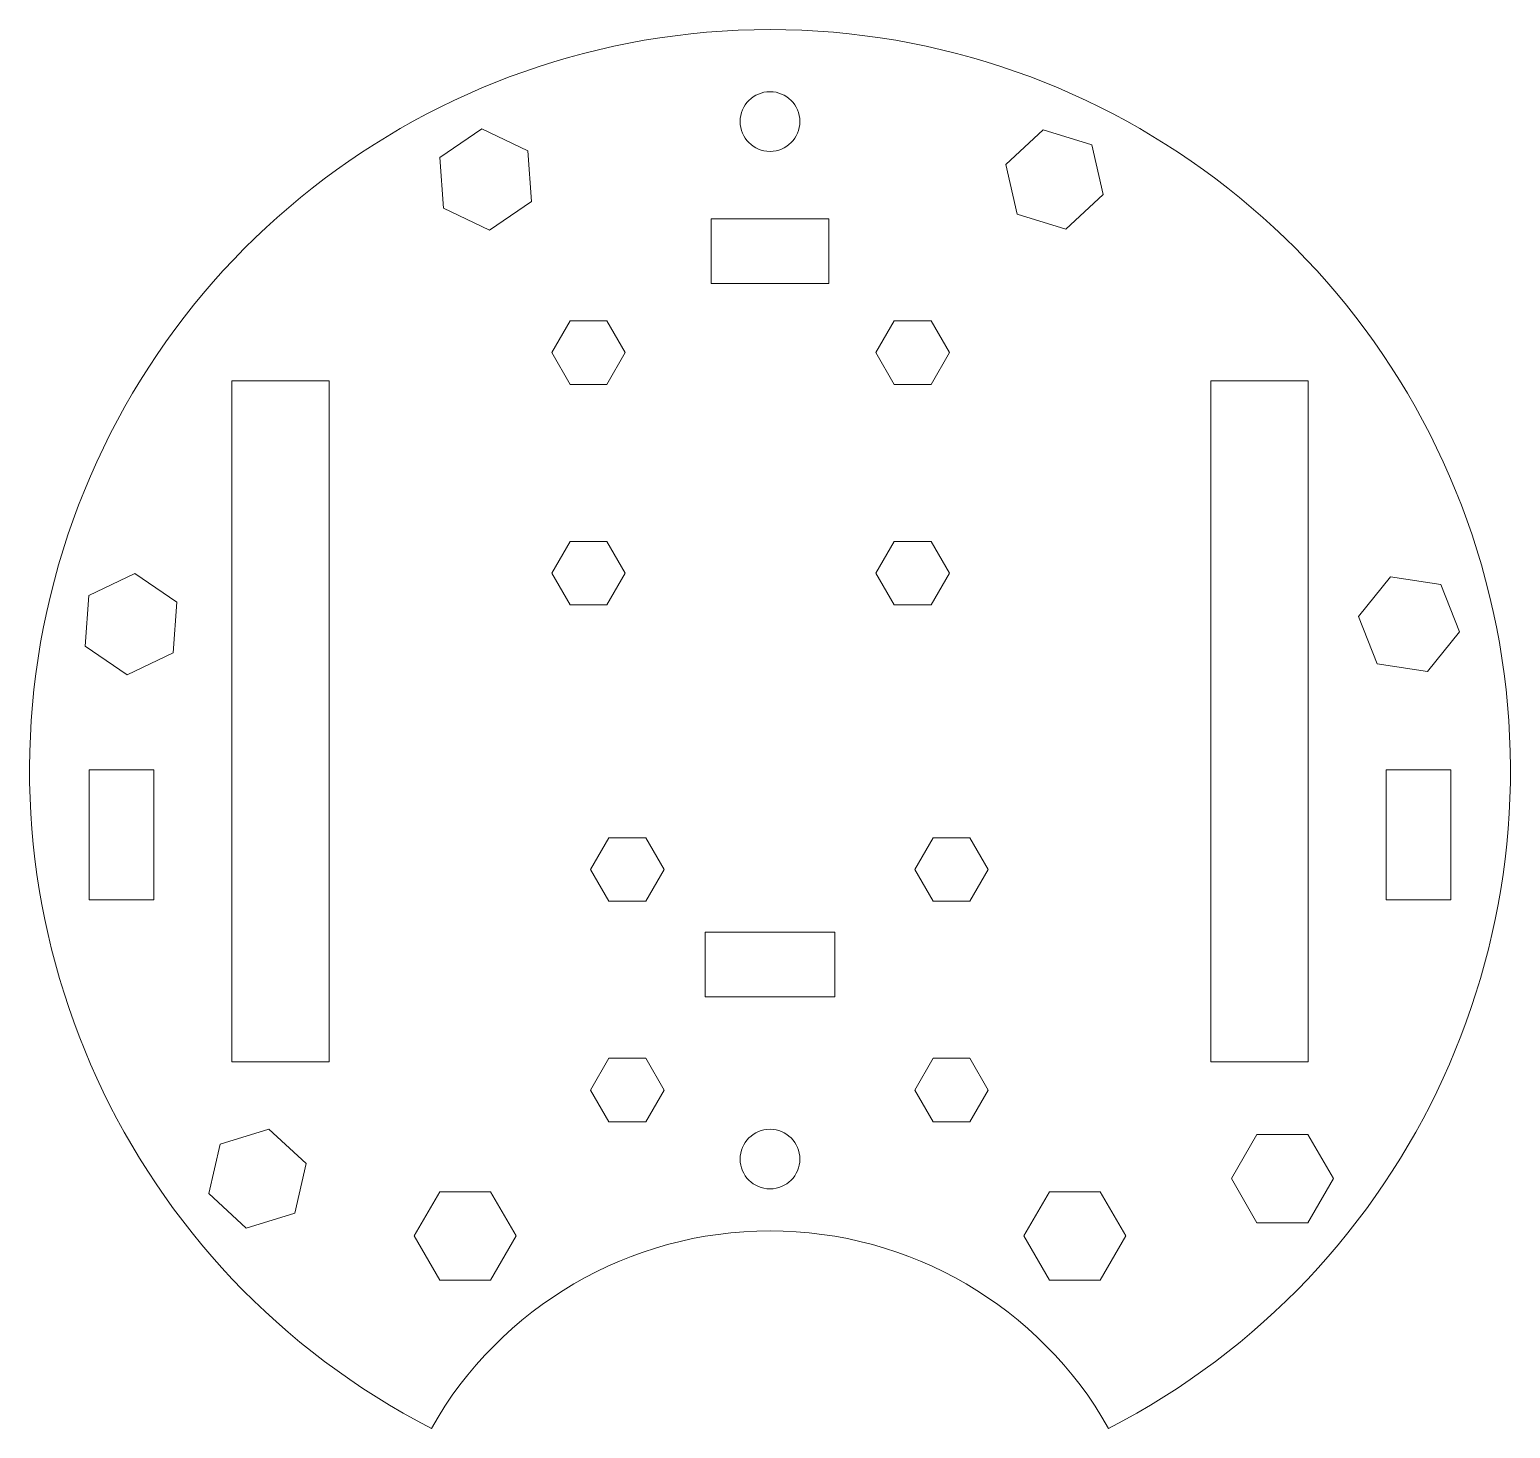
# Model space of a CAD drawing. Header units: inches. Extents: x -2.85 to 2.85, y -2.54 to 2.85.
import ezdxf

# ---------------------------------------------------------------- set-up
doc = ezdxf.new("R2010")
doc.units = ezdxf.units.IN
doc.header["$MEASUREMENT"] = 0

msp = doc.modelspace()

# ---------------------------------------------------------------- linework, layer by layer
at = {"color": 7, "linetype": 'Continuous', "lineweight": 15}
for p, q in [((-1.111, 2.4723), (-1.2732, 2.3618)), ((-0.9342, 2.3872), (-1.111, 2.4723)), ((1.0527, 2.468), (0.9088, 2.3345)), ((1.2402, 2.4101), (1.0527, 2.468)), ((1.2839, 2.2187), (1.2402, 2.4101)), ((-1.2732, 2.3618), (-1.2585, 2.166)), ((-0.9195, 2.1914), (-0.9342, 2.3872)), ((0.9088, 2.3345), (0.9525, 2.1431)), ((-1.0817, 2.0808), (-0.9195, 2.1914)), ((1.14, 2.0852), (1.2839, 2.2187)), ((-1.2585, 2.166), (-1.0817, 2.0808)), ((-0.2262, 1.875), (-0.2262, 2.125)), ((-0.2262, 2.125), (0.2262, 2.125)), ((0.2262, 2.125), (0.2262, 1.875)), ((0.9525, 2.1431), (1.14, 2.0852)), ((0.2262, 1.875), (-0.2262, 1.875)), ((-0.7707, 1.7316), (-0.8415, 1.6091)), ((-0.6293, 1.7316), (-0.7707, 1.7316)), ((-0.5585, 1.6091), (-0.6293, 1.7316)), ((0.4793, 1.7316), (0.4085, 1.6091)), ((0.6207, 1.7316), (0.4793, 1.7316)), ((0.6915, 1.6091), (0.6207, 1.7316)), ((-0.8415, 1.6091), (-0.7707, 1.4866)), ((-0.6293, 1.4866), (-0.5585, 1.6091)), ((0.4085, 1.6091), (0.4793, 1.4866)), ((0.6207, 1.4866), (0.6915, 1.6091)), ((-2.075, -1.125), (-2.075, 1.5)), ((-2.075, 1.5), (-1.7, 1.5)), ((-1.7, 1.5), (-1.7, -1.125)), ((-0.7707, 1.4866), (-0.6293, 1.4866)), ((0.4793, 1.4866), (0.6207, 1.4866)), ((1.7, -1.125), (1.7, 1.5)), ((1.7, 1.5), (2.075, 1.5)), ((2.075, 1.5), (2.075, -1.125)), ((-0.7707, 0.8812), (-0.8415, 0.7587)), ((-0.6293, 0.8812), (-0.7707, 0.8812)), ((-0.5585, 0.7587), (-0.6293, 0.8812)), ((0.4793, 0.8812), (0.4085, 0.7587)), ((0.6207, 0.8812), (0.4793, 0.8812)), ((0.6915, 0.7587), (0.6207, 0.8812)), ((-2.4488, 0.758), (-2.6257, 0.6729)), ((-2.2866, 0.6474), (-2.4488, 0.758)), ((-0.8415, 0.7587), (-0.7707, 0.6362)), ((-0.6293, 0.6362), (-0.5585, 0.7587)), ((0.4085, 0.7587), (0.4793, 0.6362)), ((0.6207, 0.6362), (0.6915, 0.7587)), ((2.3918, 0.745), (2.2694, 0.5915)), ((2.5859, 0.7157), (2.3918, 0.745)), ((2.6576, 0.533), (2.5859, 0.7157)), ((-2.6257, 0.6729), (-2.6403, 0.4771)), ((-2.3013, 0.4517), (-2.2866, 0.6474)), ((-0.7707, 0.6362), (-0.6293, 0.6362)), ((0.4793, 0.6362), (0.6207, 0.6362)), ((2.2694, 0.5915), (2.3411, 0.4088)), ((2.5352, 0.3795), (2.6576, 0.533)), ((-2.6403, 0.4771), (-2.4781, 0.3665)), ((-2.4781, 0.3665), (-2.3013, 0.4517)), ((2.3411, 0.4088), (2.5352, 0.3795)), ((-2.625, -0.5), (-2.625, 0)), ((-2.625, 0), (-2.375, 0)), ((-2.375, 0), (-2.375, -0.5)), ((2.375, -0.5), (2.375, 0)), ((2.375, 0), (2.625, 0)), ((2.625, 0), (2.625, -0.5)), ((-0.6207, -0.2612), (-0.6915, -0.3837)), ((-0.4793, -0.2612), (-0.6207, -0.2612)), ((-0.4085, -0.3837), (-0.4793, -0.2612)), ((0.6293, -0.2612), (0.5585, -0.3837)), ((0.7707, -0.2612), (0.6293, -0.2612)), ((0.8415, -0.3837), (0.7707, -0.2612)), ((-0.6915, -0.3837), (-0.6207, -0.5062)), ((-0.4793, -0.5062), (-0.4085, -0.3837)), ((0.5585, -0.3837), (0.6293, -0.5062)), ((0.7707, -0.5062), (0.8415, -0.3837)), ((-2.375, -0.5), (-2.625, -0.5)), ((-0.6207, -0.5062), (-0.4793, -0.5062)), ((0.6293, -0.5062), (0.7707, -0.5062)), ((2.625, -0.5), (2.375, -0.5)), ((-0.25, -0.875), (-0.25, -0.625)), ((-0.25, -0.625), (0.25, -0.625)), ((0.25, -0.625), (0.25, -0.875)), ((0.25, -0.875), (-0.25, -0.875)), ((-1.7, -1.125), (-2.075, -1.125)), ((-0.6207, -1.1116), (-0.6915, -1.2341)), ((-0.4793, -1.1116), (-0.6207, -1.1116)), ((-0.4085, -1.2341), (-0.4793, -1.1116)), ((0.6293, -1.1116), (0.5585, -1.2341)), ((0.7707, -1.1116), (0.6293, -1.1116)), ((0.8415, -1.2341), (0.7707, -1.1116)), ((2.075, -1.125), (1.7, -1.125)), ((-0.6915, -1.2341), (-0.6207, -1.3566)), ((-0.4793, -1.3566), (-0.4085, -1.2341)), ((0.5585, -1.2341), (0.6293, -1.3566)), ((0.7707, -1.3566), (0.8415, -1.2341)), ((-0.6207, -1.3566), (-0.4793, -1.3566)), ((0.6293, -1.3566), (0.7707, -1.3566)), ((-1.9319, -1.3841), (-2.1195, -1.4419)), ((-1.788, -1.5176), (-1.9319, -1.3841)), ((1.8774, -1.4055), (1.7793, -1.5755)), ((2.0737, -1.4055), (1.8774, -1.4055)), ((2.1719, -1.5755), (2.0737, -1.4055)), ((-2.1195, -1.4419), (-2.1631, -1.6333)), ((-1.8317, -1.709), (-1.788, -1.5176)), ((1.7793, -1.5755), (1.8774, -1.7455)), ((2.0737, -1.7455), (2.1719, -1.5755)), ((-2.1631, -1.6333), (-2.0192, -1.7668)), ((-1.2731, -1.6265), (-1.3713, -1.7965)), ((-1.0769, -1.6265), (-1.2731, -1.6265)), ((-0.9787, -1.7965), (-1.0769, -1.6265)), ((1.0769, -1.6265), (0.9787, -1.7965)), ((1.2731, -1.6265), (1.0769, -1.6265)), ((1.3713, -1.7965), (1.2731, -1.6265)), ((-2.0192, -1.7668), (-1.8317, -1.709)), ((1.8774, -1.7455), (2.0737, -1.7455)), ((-1.3713, -1.7965), (-1.2731, -1.9665)), ((-1.0769, -1.9665), (-0.9787, -1.7965)), ((0.9787, -1.7965), (1.0769, -1.9665)), ((1.2731, -1.9665), (1.3713, -1.7965)), ((-1.2731, -1.9665), (-1.0769, -1.9665)), ((1.0769, -1.9665), (1.2731, -1.9665))]:
    msp.add_line(p, q, dxfattribs=at)
for centre in [(0, 2.5), (0, -1.5)]:
    msp.add_circle(centre, 0.115, dxfattribs=at)
for centre, radius, start, end in [((0, 0), 2.8543, 297.2186, 242.7814), ((0, -3.2769), 1.5, 29.5, 150.5)]:
    msp.add_arc(centre, radius, start, end, dxfattribs=at)

doc.saveas('drawing.dxf')
